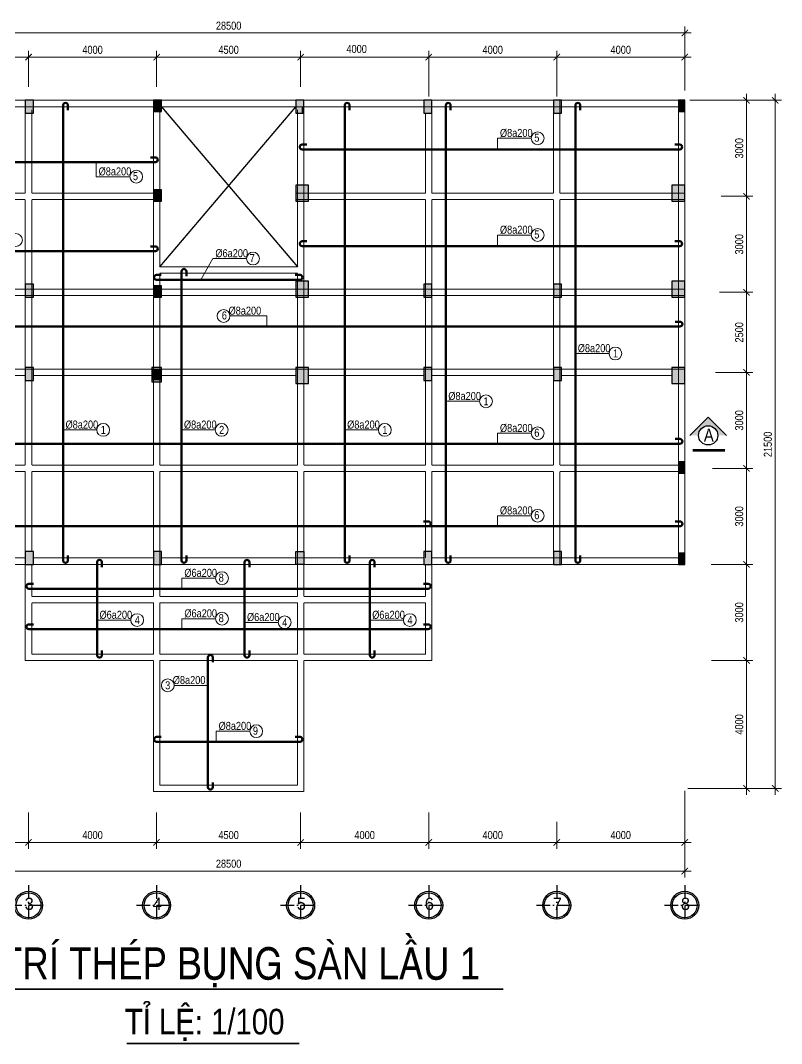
# Model space of a CAD drawing. Header units: millimetres. Extents: x 105195 to 185486, y -51269 to 23444.
# Drawn here: x 117209 to 140984, y -8518 to 23444 of the extents above; entities that cross this region are included whole.
import ezdxf
from ezdxf.enums import TextEntityAlignment as Align

# ---------------------------------------------------------------- set-up
doc = ezdxf.new("R2010")
doc.units = ezdxf.units.MM
doc.header["$LTSCALE"] = 2
doc.header["$MEASUREMENT"] = 0
doc.linetypes.add('ACAD_ISO10W100', pattern=[18, 12, -3, 0, -3])
doc.linetypes.add('DASHEDX2', pattern=[1.5, 1, -0.5])
for name, color, linetype, lineweight in [('bao bao bao', 2, 'Continuous', 25), ('dam', 2, 'DASHEDX2', 15), ('kich thuoc', 7, 'Continuous', 13), ('NETTHAY', 4, 'Continuous', 25), ('TEXT', 6, 'Continuous', 15), ('thep+', 3, 'Continuous', 50)]:
    doc.layers.add(name, color=color, linetype=linetype, lineweight=lineweight)
for name, color, linetype in [('cot', 6, 'Continuous'), ('DOOR-84', 84, 'Continuous'), ('NOI THAT', 42, 'Continuous'), ('phong', 2, 'Continuous'), ('TEXT2', 71, 'Continuous'), ('VISIONABLE-LINE126', 126, 'Continuous')]:
    doc.layers.add(name, color=color, linetype=linetype)
doc.styles.add('NEW', font='VHELVCN0.TTF')
doc.styles.add('STYLE5', font='VAVON_.TTF')
doc.styles.add('TNRM', font='VHELVCN0.TTF')
doc.dimstyles.new('TL100', dxfattribs={"dimscale": 100, "dimtxt": 2.5, "dimasz": 2, "dimexe": 2, "dimexo": 1, "dimgap": 1, "dimtad": 1, "dimdec": 0, "dimzin": 0, "dimdsep": 46, "dimtxsty": 'TNRM', "dimblk": 'ARCHTICK', "dimcen": 2, "dimdle": 2, "dimclrd": 256, "dimclre": 256, "dimclrt": 4, "dimadec": 0, "dimazin": 0, "dimtfac": 1, "dimtdec": 0, "dimtmove": 2, "dimatfit": 3, "dimfxl": 1, "dimtolj": 1, "dimtzin": 0, "dimlwd": 9, "dimlwe": 9, "dimarcsym": 1})

# ---------------------------------------------------------------- blocks, each defined once
blk = doc.blocks.new('truc tron')
at = {"layer": 'DOOR-84', "linetype": 'ACAD_ISO10W100', "ltscale": 20}
for p, q in [((0, -710), (0, 710)), ((710, 0), (-710, 0))]:
    blk.add_line(p, q, dxfattribs=at)
at = {"layer": 'DOOR-84', "linetype": 'Continuous'}
blk.add_circle((0, 0), 492, dxfattribs=at)
at = {"layer": 'NOI THAT', "linetype": 'Continuous'}
blk.add_circle((0, 0), 437, dxfattribs=at)
blk = doc.blocks.new('_ArchTick')
at = {"color": 0, "linetype": 'ByBlock', "const_width": 0.15}
blk.add_lwpolyline([(-0.5, -0.5), (0.5, 0.5)], dxfattribs=at)
blk = doc.blocks.new('*D27')
at = {"layer": 'Defpoints', "color": 0, "transparency": 16777216}
for p in [(113461, -1202), (117461, -1202), (117461, -2234)]:
    blk.add_point(p, dxfattribs=at)
at = {"layer": 'kich thuoc', "linetype": 'Continuous', "lineweight": 9, "transparency": 16777216}
for p, q in [((113461, -1302), (113461, -2434)), ((117461, -1302), (117461, -2434)), ((113261, -2234), (117661, -2234))]:
    blk.add_line(p, q, dxfattribs=at)
at = {"layer": 'kich thuoc', "lineweight": 9, "transparency": 16777216, "xscale": 200, "yscale": 200, "zscale": 200, "rotation": 180}
blk.add_blockref('_ArchTick', (113461, -2234), dxfattribs=at)
at = {"layer": 'kich thuoc', "lineweight": 9, "transparency": 16777216, "xscale": 200, "yscale": 200, "zscale": 200}
blk.add_blockref('_ArchTick', (117461, -2234), dxfattribs=at)
at = {"layer": 'kich thuoc', "color": 4, "transparency": 16777216, "insert": (115461, -2006), "char_height": 250, "attachment_point": 5, "style": 'TNRM'}
blk.add_mtext('\\A1;4000', dxfattribs=at)
blk = doc.blocks.new('*D28')
at = {"layer": 'Defpoints', "color": 0, "transparency": 16777216}
for p in [(117461, -1202), (121461, -1202), (121461, -2234)]:
    blk.add_point(p, dxfattribs=at)
at = {"layer": 'kich thuoc', "linetype": 'Continuous', "lineweight": 9, "transparency": 16777216}
for p, q in [((117461, -1302), (117461, -2434)), ((121461, -1302), (121461, -2434)), ((117261, -2234), (121661, -2234))]:
    blk.add_line(p, q, dxfattribs=at)
at = {"layer": 'kich thuoc', "lineweight": 9, "transparency": 16777216, "xscale": 200, "yscale": 200, "zscale": 200, "rotation": 180}
blk.add_blockref('_ArchTick', (117461, -2234), dxfattribs=at)
at = {"layer": 'kich thuoc', "lineweight": 9, "transparency": 16777216, "xscale": 200, "yscale": 200, "zscale": 200}
blk.add_blockref('_ArchTick', (121461, -2234), dxfattribs=at)
at = {"layer": 'kich thuoc', "color": 4, "transparency": 16777216, "insert": (119461, -2006), "char_height": 250, "attachment_point": 5, "style": 'TNRM'}
blk.add_mtext('\\A1;4000', dxfattribs=at)
blk = doc.blocks.new('*D29')
at = {"layer": 'Defpoints', "color": 0, "transparency": 16777216}
for p in [(121461, -1202), (125961, -1202), (125961, -2234)]:
    blk.add_point(p, dxfattribs=at)
at = {"layer": 'kich thuoc', "linetype": 'Continuous', "lineweight": 9, "transparency": 16777216}
for p, q in [((121461, -1302), (121461, -2434)), ((125961, -1302), (125961, -2434)), ((121261, -2234), (126161, -2234))]:
    blk.add_line(p, q, dxfattribs=at)
at = {"layer": 'kich thuoc', "lineweight": 9, "transparency": 16777216, "xscale": 200, "yscale": 200, "zscale": 200, "rotation": 180}
blk.add_blockref('_ArchTick', (121461, -2234), dxfattribs=at)
at = {"layer": 'kich thuoc', "lineweight": 9, "transparency": 16777216, "xscale": 200, "yscale": 200, "zscale": 200}
blk.add_blockref('_ArchTick', (125961, -2234), dxfattribs=at)
at = {"layer": 'kich thuoc', "color": 4, "transparency": 16777216, "insert": (123711, -2006), "char_height": 250, "attachment_point": 5, "style": 'TNRM'}
blk.add_mtext('\\A1;4500', dxfattribs=at)
blk = doc.blocks.new('*D30')
at = {"layer": 'Defpoints', "color": 0, "transparency": 16777216}
for p in [(125961, -1202), (129961, -1202), (129961, -2234)]:
    blk.add_point(p, dxfattribs=at)
at = {"layer": 'kich thuoc', "linetype": 'Continuous', "lineweight": 9, "transparency": 16777216}
for p, q in [((125961, -1302), (125961, -2434)), ((129961, -1302), (129961, -2434)), ((125761, -2234), (130161, -2234))]:
    blk.add_line(p, q, dxfattribs=at)
at = {"layer": 'kich thuoc', "lineweight": 9, "transparency": 16777216, "xscale": 200, "yscale": 200, "zscale": 200, "rotation": 180}
blk.add_blockref('_ArchTick', (125961, -2234), dxfattribs=at)
at = {"layer": 'kich thuoc', "lineweight": 9, "transparency": 16777216, "xscale": 200, "yscale": 200, "zscale": 200}
blk.add_blockref('_ArchTick', (129961, -2234), dxfattribs=at)
at = {"layer": 'kich thuoc', "color": 4, "transparency": 16777216, "insert": (127961, -2006), "char_height": 250, "attachment_point": 5, "style": 'TNRM'}
blk.add_mtext('\\A1;4000', dxfattribs=at)
blk = doc.blocks.new('*D31')
at = {"layer": 'Defpoints', "color": 0, "transparency": 16777216}
for p in [(133961, -1492), (129961, -1794), (133961, -2234)]:
    blk.add_point(p, dxfattribs=at)
at = {"layer": 'kich thuoc', "linetype": 'Continuous', "lineweight": 9, "transparency": 16777216}
for p, q in [((133961, -1592), (133961, -2434)), ((129961, -1894), (129961, -2434)), ((129761, -2234), (134161, -2234))]:
    blk.add_line(p, q, dxfattribs=at)
at = {"layer": 'kich thuoc', "lineweight": 9, "transparency": 16777216, "xscale": 200, "yscale": 200, "zscale": 200, "rotation": 180}
blk.add_blockref('_ArchTick', (129961, -2234), dxfattribs=at)
at = {"layer": 'kich thuoc', "lineweight": 9, "transparency": 16777216, "xscale": 200, "yscale": 200, "zscale": 200}
blk.add_blockref('_ArchTick', (133961, -2234), dxfattribs=at)
at = {"layer": 'kich thuoc', "color": 4, "transparency": 16777216, "insert": (131961, -2006), "char_height": 250, "attachment_point": 5, "style": 'TNRM'}
blk.add_mtext('\\A1;4000', dxfattribs=at)
blk = doc.blocks.new('*D32')
at = {"layer": 'Defpoints', "color": 0, "transparency": 16777216}
for p in [(137961, -528), (133961, -1492), (137961, -2234)]:
    blk.add_point(p, dxfattribs=at)
at = {"layer": 'kich thuoc', "linetype": 'Continuous', "lineweight": 9, "transparency": 16777216}
for p, q in [((137961, -628), (137961, -2434)), ((133961, -1592), (133961, -2434)), ((133761, -2234), (138161, -2234))]:
    blk.add_line(p, q, dxfattribs=at)
at = {"layer": 'kich thuoc', "lineweight": 9, "transparency": 16777216, "xscale": 200, "yscale": 200, "zscale": 200, "rotation": 180}
blk.add_blockref('_ArchTick', (133961, -2234), dxfattribs=at)
at = {"layer": 'kich thuoc', "lineweight": 9, "transparency": 16777216, "xscale": 200, "yscale": 200, "zscale": 200}
blk.add_blockref('_ArchTick', (137961, -2234), dxfattribs=at)
at = {"layer": 'kich thuoc', "color": 4, "transparency": 16777216, "insert": (135961, -2006), "char_height": 250, "attachment_point": 5, "style": 'TNRM'}
blk.add_mtext('\\A1;4000', dxfattribs=at)
blk = doc.blocks.new('*D41')
at = {"layer": 'Defpoints', "color": 0, "transparency": 16777216}
for p in [(109461, -564), (137961, -564), (137961, -3129)]:
    blk.add_point(p, dxfattribs=at)
at = {"layer": 'kich thuoc', "linetype": 'Continuous', "lineweight": 9, "transparency": 16777216}
for p, q in [((109461, -664), (109461, -3329)), ((137961, -664), (137961, -3329)), ((109261, -3129), (138161, -3129))]:
    blk.add_line(p, q, dxfattribs=at)
at = {"layer": 'kich thuoc', "lineweight": 9, "transparency": 16777216, "xscale": 200, "yscale": 200, "zscale": 200, "rotation": 180}
blk.add_blockref('_ArchTick', (109461, -3129), dxfattribs=at)
at = {"layer": 'kich thuoc', "lineweight": 9, "transparency": 16777216, "xscale": 200, "yscale": 200, "zscale": 200}
blk.add_blockref('_ArchTick', (137961, -3129), dxfattribs=at)
at = {"layer": 'kich thuoc', "color": 4, "transparency": 16777216, "insert": (123711, -2901), "char_height": 250, "attachment_point": 5, "style": 'TNRM'}
blk.add_mtext('\\A1;28500', dxfattribs=at)
blk = doc.blocks.new('*D43')
at = {"layer": 'Defpoints', "color": 0, "transparency": 16777216}
for p in [(117461, 22299), (113461, 21266), (117461, 21266)]:
    blk.add_point(p, dxfattribs=at)
at = {"layer": 'kich thuoc', "linetype": 'Continuous', "lineweight": 9, "transparency": 16777216}
for p, q in [((113461, 21366), (113461, 22499)), ((117461, 21366), (117461, 22499)), ((113261, 22299), (117661, 22299))]:
    blk.add_line(p, q, dxfattribs=at)
at = {"layer": 'kich thuoc', "lineweight": 9, "transparency": 16777216, "xscale": 200, "yscale": 200, "zscale": 200, "rotation": 180}
blk.add_blockref('_ArchTick', (113461, 22299), dxfattribs=at)
at = {"layer": 'kich thuoc', "lineweight": 9, "transparency": 16777216, "xscale": 200, "yscale": 200, "zscale": 200}
blk.add_blockref('_ArchTick', (117461, 22299), dxfattribs=at)
at = {"layer": 'kich thuoc', "color": 4, "transparency": 16777216, "insert": (115461, 22527), "char_height": 250, "attachment_point": 5, "style": 'TNRM'}
blk.add_mtext('\\A1;4000', dxfattribs=at)
blk = doc.blocks.new('*D44')
at = {"layer": 'Defpoints', "color": 0, "transparency": 16777216}
for p in [(121461, 22299), (117461, 21266), (121461, 21266)]:
    blk.add_point(p, dxfattribs=at)
at = {"layer": 'kich thuoc', "linetype": 'Continuous', "lineweight": 9, "transparency": 16777216}
for p, q in [((117461, 21366), (117461, 22499)), ((121461, 21366), (121461, 22499)), ((117261, 22299), (121661, 22299))]:
    blk.add_line(p, q, dxfattribs=at)
at = {"layer": 'kich thuoc', "lineweight": 9, "transparency": 16777216, "xscale": 200, "yscale": 200, "zscale": 200, "rotation": 180}
blk.add_blockref('_ArchTick', (117461, 22299), dxfattribs=at)
at = {"layer": 'kich thuoc', "lineweight": 9, "transparency": 16777216, "xscale": 200, "yscale": 200, "zscale": 200}
blk.add_blockref('_ArchTick', (121461, 22299), dxfattribs=at)
at = {"layer": 'kich thuoc', "color": 4, "transparency": 16777216, "insert": (119461, 22527), "char_height": 250, "attachment_point": 5, "style": 'TNRM'}
blk.add_mtext('\\A1;4000', dxfattribs=at)
blk = doc.blocks.new('*D45')
at = {"layer": 'Defpoints', "color": 0, "transparency": 16777216}
for p in [(125961, 22299), (121461, 21266), (125961, 21266)]:
    blk.add_point(p, dxfattribs=at)
at = {"layer": 'kich thuoc', "linetype": 'Continuous', "lineweight": 9, "transparency": 16777216}
for p, q in [((121461, 21366), (121461, 22499)), ((125961, 21366), (125961, 22499)), ((121261, 22299), (126161, 22299))]:
    blk.add_line(p, q, dxfattribs=at)
at = {"layer": 'kich thuoc', "lineweight": 9, "transparency": 16777216, "xscale": 200, "yscale": 200, "zscale": 200, "rotation": 180}
blk.add_blockref('_ArchTick', (121461, 22299), dxfattribs=at)
at = {"layer": 'kich thuoc', "lineweight": 9, "transparency": 16777216, "xscale": 200, "yscale": 200, "zscale": 200}
blk.add_blockref('_ArchTick', (125961, 22299), dxfattribs=at)
at = {"layer": 'kich thuoc', "color": 4, "transparency": 16777216, "insert": (123711, 22527), "char_height": 250, "attachment_point": 5, "style": 'TNRM'}
blk.add_mtext('\\A1;4500', dxfattribs=at)
blk = doc.blocks.new('*D46')
at = {"layer": 'Defpoints', "color": 0, "transparency": 16777216}
for p in [(129961, 22299), (125961, 21266), (129961, 21266)]:
    blk.add_point(p, dxfattribs=at)
at = {"layer": 'kich thuoc', "linetype": 'Continuous', "lineweight": 9, "transparency": 16777216}
for p, q in [((125961, 21366), (125961, 22499)), ((129961, 21366), (129961, 22499)), ((125761, 22299), (130161, 22299))]:
    blk.add_line(p, q, dxfattribs=at)
at = {"layer": 'kich thuoc', "lineweight": 9, "transparency": 16777216, "xscale": 200, "yscale": 200, "zscale": 200, "rotation": 180}
blk.add_blockref('_ArchTick', (125961, 22299), dxfattribs=at)
at = {"layer": 'kich thuoc', "lineweight": 9, "transparency": 16777216, "xscale": 200, "yscale": 200, "zscale": 200}
blk.add_blockref('_ArchTick', (129961, 22299), dxfattribs=at)
at = {"layer": 'kich thuoc', "color": 4, "transparency": 16777216, "insert": (127711, 22552), "char_height": 250, "attachment_point": 5, "style": 'TNRM'}
blk.add_mtext('\\A1;4000', dxfattribs=at)
blk = doc.blocks.new('*D47')
at = {"layer": 'Defpoints', "color": 0, "transparency": 16777216}
for p in [(133961, 22299), (129961, 20965), (133961, 20965)]:
    blk.add_point(p, dxfattribs=at)
at = {"layer": 'kich thuoc', "linetype": 'Continuous', "lineweight": 9, "transparency": 16777216}
for p, q in [((129961, 21065), (129961, 22499)), ((133961, 21065), (133961, 22499)), ((129761, 22299), (134161, 22299))]:
    blk.add_line(p, q, dxfattribs=at)
at = {"layer": 'kich thuoc', "lineweight": 9, "transparency": 16777216, "xscale": 200, "yscale": 200, "zscale": 200, "rotation": 180}
blk.add_blockref('_ArchTick', (129961, 22299), dxfattribs=at)
at = {"layer": 'kich thuoc', "lineweight": 9, "transparency": 16777216, "xscale": 200, "yscale": 200, "zscale": 200}
blk.add_blockref('_ArchTick', (133961, 22299), dxfattribs=at)
at = {"layer": 'kich thuoc', "color": 4, "transparency": 16777216, "insert": (131961, 22527), "char_height": 250, "attachment_point": 5, "style": 'TNRM'}
blk.add_mtext('\\A1;4000', dxfattribs=at)
blk = doc.blocks.new('*D48')
at = {"layer": 'Defpoints', "color": 0, "transparency": 16777216}
for p in [(137961, 22299), (137961, 21160), (133961, 20965)]:
    blk.add_point(p, dxfattribs=at)
at = {"layer": 'kich thuoc', "linetype": 'Continuous', "lineweight": 9, "transparency": 16777216}
for p, q in [((133961, 21065), (133961, 22499)), ((137961, 21260), (137961, 22499)), ((133761, 22299), (138161, 22299))]:
    blk.add_line(p, q, dxfattribs=at)
at = {"layer": 'kich thuoc', "lineweight": 9, "transparency": 16777216, "xscale": 200, "yscale": 200, "zscale": 200, "rotation": 180}
blk.add_blockref('_ArchTick', (133961, 22299), dxfattribs=at)
at = {"layer": 'kich thuoc', "lineweight": 9, "transparency": 16777216, "xscale": 200, "yscale": 200, "zscale": 200}
blk.add_blockref('_ArchTick', (137961, 22299), dxfattribs=at)
at = {"layer": 'kich thuoc', "color": 4, "transparency": 16777216, "insert": (135961, 22527), "char_height": 250, "attachment_point": 5, "style": 'TNRM'}
blk.add_mtext('\\A1;4000', dxfattribs=at)
blk = doc.blocks.new('*D49')
at = {"layer": 'Defpoints', "color": 0, "transparency": 16777216}
for p in [(137961, 23053), (109461, 21905), (137961, 21905)]:
    blk.add_point(p, dxfattribs=at)
at = {"layer": 'kich thuoc', "linetype": 'Continuous', "lineweight": 9, "transparency": 16777216}
for p, q in [((109261, 23053), (138161, 23053)), ((109461, 22005), (109461, 23253)), ((137961, 22005), (137961, 23253))]:
    blk.add_line(p, q, dxfattribs=at)
at = {"layer": 'kich thuoc', "lineweight": 9, "transparency": 16777216, "xscale": 200, "yscale": 200, "zscale": 200, "rotation": 180}
blk.add_blockref('_ArchTick', (109461, 23053), dxfattribs=at)
at = {"layer": 'kich thuoc', "lineweight": 9, "transparency": 16777216, "xscale": 200, "yscale": 200, "zscale": 200}
blk.add_blockref('_ArchTick', (137961, 23053), dxfattribs=at)
at = {"layer": 'kich thuoc', "color": 4, "transparency": 16777216, "insert": (123711, 23280), "char_height": 250, "attachment_point": 5, "style": 'TNRM'}
blk.add_mtext('\\A1;28500', dxfattribs=at)
blk = doc.blocks.new('*D50')
at = {"layer": 'Defpoints', "color": 0, "transparency": 16777216}
for p in [(138995, 6451), (139890, 6451), (138698, 3451)]:
    blk.add_point(p, dxfattribs=at)
at = {"layer": 'kich thuoc', "linetype": 'Continuous', "lineweight": 9, "transparency": 16777216}
for p, q in [((139095, 6451), (140090, 6451)), ((139890, 3251), (139890, 6651)), ((138798, 3451), (140090, 3451))]:
    blk.add_line(p, q, dxfattribs=at)
at = {"layer": 'kich thuoc', "lineweight": 9, "transparency": 16777216, "xscale": 200, "yscale": 200, "zscale": 200}
for p, rotation in [((139890, 6451), 90), ((139890, 3451), 270)]:
    blk.add_blockref('_ArchTick', p, dxfattribs=dict(at, rotation=rotation))
at = {"layer": 'kich thuoc', "color": 4, "transparency": 16777216, "insert": (139662, 4951), "char_height": 250, "attachment_point": 5, "rotation": 90, "style": 'TNRM'}
blk.add_mtext('\\A1;3000', dxfattribs=at)
blk = doc.blocks.new('*D51')
at = {"layer": 'Defpoints', "color": 0, "transparency": 16777216}
for p in [(138989, 9451), (139890, 9451), (138682, 6451)]:
    blk.add_point(p, dxfattribs=at)
at = {"layer": 'kich thuoc', "linetype": 'Continuous', "lineweight": 9, "transparency": 16777216}
for p, q in [((139890, 6251), (139890, 9651)), ((139089, 9451), (140090, 9451)), ((138782, 6451), (140090, 6451))]:
    blk.add_line(p, q, dxfattribs=at)
at = {"layer": 'kich thuoc', "lineweight": 9, "transparency": 16777216, "xscale": 200, "yscale": 200, "zscale": 200}
for p, rotation in [((139890, 9451), 90), ((139890, 6451), 270)]:
    blk.add_blockref('_ArchTick', p, dxfattribs=dict(at, rotation=rotation))
at = {"layer": 'kich thuoc', "color": 4, "transparency": 16777216, "insert": (139662, 7951), "char_height": 250, "attachment_point": 5, "rotation": 90, "style": 'TNRM'}
blk.add_mtext('\\A1;3000', dxfattribs=at)
blk = doc.blocks.new('*D52')
at = {"layer": 'Defpoints', "color": 0, "transparency": 16777216}
for p in [(139781, 12451), (139890, 12451), (138726, 9451)]:
    blk.add_point(p, dxfattribs=at)
at = {"layer": 'kich thuoc', "linetype": 'Continuous', "lineweight": 9, "transparency": 16777216}
for p, q in [((139890, 9251), (139890, 12651)), ((139881, 12451), (140090, 12451)), ((138826, 9451), (140090, 9451))]:
    blk.add_line(p, q, dxfattribs=at)
at = {"layer": 'kich thuoc', "lineweight": 9, "transparency": 16777216, "xscale": 200, "yscale": 200, "zscale": 200}
for p, rotation in [((139890, 12451), 90), ((139890, 9451), 270)]:
    blk.add_blockref('_ArchTick', p, dxfattribs=dict(at, rotation=rotation))
at = {"layer": 'kich thuoc', "color": 4, "transparency": 16777216, "insert": (139662, 10951), "char_height": 250, "attachment_point": 5, "rotation": 90, "style": 'TNRM'}
blk.add_mtext('\\A1;3000', dxfattribs=at)
blk = doc.blocks.new('*D53')
at = {"layer": 'Defpoints', "color": 0, "transparency": 16777216}
for p in [(139781, 14951), (139890, 14951), (138823, 12451)]:
    blk.add_point(p, dxfattribs=at)
at = {"layer": 'kich thuoc', "linetype": 'Continuous', "lineweight": 9, "transparency": 16777216}
for p, q in [((139890, 12251), (139890, 15151)), ((139881, 14951), (140090, 14951)), ((138923, 12451), (140090, 12451))]:
    blk.add_line(p, q, dxfattribs=at)
at = {"layer": 'kich thuoc', "lineweight": 9, "transparency": 16777216, "xscale": 200, "yscale": 200, "zscale": 200}
for p, rotation in [((139890, 14951), 90), ((139890, 12451), 270)]:
    blk.add_blockref('_ArchTick', p, dxfattribs=dict(at, rotation=rotation))
at = {"layer": 'kich thuoc', "color": 4, "transparency": 16777216, "insert": (139662, 13701), "char_height": 250, "attachment_point": 5, "rotation": 90, "style": 'TNRM'}
blk.add_mtext('\\A1;2500', dxfattribs=at)
blk = doc.blocks.new('*D54')
at = {"layer": 'Defpoints', "color": 0, "transparency": 16777216}
for p in [(139003, 17951), (139890, 17951), (138941, 14951)]:
    blk.add_point(p, dxfattribs=at)
at = {"layer": 'kich thuoc', "linetype": 'Continuous', "lineweight": 9, "transparency": 16777216}
for p, q in [((139103, 17951), (140090, 17951)), ((139890, 14751), (139890, 18151)), ((139041, 14951), (140090, 14951))]:
    blk.add_line(p, q, dxfattribs=at)
at = {"layer": 'kich thuoc', "lineweight": 9, "transparency": 16777216, "xscale": 200, "yscale": 200, "zscale": 200}
for p, rotation in [((139890, 17951), 90), ((139890, 14951), 270)]:
    blk.add_blockref('_ArchTick', p, dxfattribs=dict(at, rotation=rotation))
at = {"layer": 'kich thuoc', "color": 4, "transparency": 16777216, "insert": (139662, 16451), "char_height": 250, "attachment_point": 5, "rotation": 90, "style": 'TNRM'}
blk.add_mtext('\\A1;3000', dxfattribs=at)
blk = doc.blocks.new('*D55')
at = {"layer": 'Defpoints', "color": 0, "transparency": 16777216}
for p in [(139781, 20951), (139890, 20951), (139781, 17951)]:
    blk.add_point(p, dxfattribs=at)
at = {"layer": 'kich thuoc', "linetype": 'Continuous', "lineweight": 9, "transparency": 16777216}
for p, q in [((139890, 17751), (139890, 21151)), ((139881, 20951), (140090, 20951)), ((139881, 17951), (140090, 17951))]:
    blk.add_line(p, q, dxfattribs=at)
at = {"layer": 'kich thuoc', "lineweight": 9, "transparency": 16777216, "xscale": 200, "yscale": 200, "zscale": 200}
for p, rotation in [((139890, 20951), 90), ((139890, 17951), 270)]:
    blk.add_blockref('_ArchTick', p, dxfattribs=dict(at, rotation=rotation))
at = {"layer": 'kich thuoc', "color": 4, "transparency": 16777216, "insert": (139662, 19451), "char_height": 250, "attachment_point": 5, "rotation": 90, "style": 'TNRM'}
blk.add_mtext('\\A1;3000', dxfattribs=at)
blk = doc.blocks.new('*D56')
at = {"layer": 'Defpoints', "color": 0, "transparency": 16777216}
for p in [(138018, 20951), (139467, -549), (140784, -549)]:
    blk.add_point(p, dxfattribs=at)
at = {"layer": 'kich thuoc', "linetype": 'Continuous', "lineweight": 9, "transparency": 16777216}
for p, q in [((140784, 21151), (140784, -749)), ((138118, 20951), (140984, 20951)), ((139567, -549), (140984, -549))]:
    blk.add_line(p, q, dxfattribs=at)
at = {"layer": 'kich thuoc', "lineweight": 9, "transparency": 16777216, "xscale": 200, "yscale": 200, "zscale": 200}
for p, rotation in [((140784, 20951), 90), ((140784, -549), 270)]:
    blk.add_blockref('_ArchTick', p, dxfattribs=dict(at, rotation=rotation))
at = {"layer": 'kich thuoc', "color": 4, "transparency": 16777216, "insert": (140556, 10201), "char_height": 250, "attachment_point": 5, "rotation": 90, "style": 'TNRM'}
blk.add_mtext('\\A1;21500', dxfattribs=at)
blk = doc.blocks.new('*D57')
at = {"layer": 'Defpoints', "color": 0, "transparency": 16777216}
for p in [(138854, 3451), (139890, 3451), (137961, -549)]:
    blk.add_point(p, dxfattribs=at)
at = {"layer": 'kich thuoc', "linetype": 'Continuous', "lineweight": 9, "transparency": 16777216}
for p, q in [((139890, -749), (139890, 3651)), ((138954, 3451), (140090, 3451)), ((138061, -549), (140090, -549))]:
    blk.add_line(p, q, dxfattribs=at)
at = {"layer": 'kich thuoc', "lineweight": 9, "transparency": 16777216, "xscale": 200, "yscale": 200, "zscale": 200}
for p, rotation in [((139890, 3451), 90), ((139890, -549), 270)]:
    blk.add_blockref('_ArchTick', p, dxfattribs=dict(at, rotation=rotation))
at = {"layer": 'kich thuoc', "color": 4, "transparency": 16777216, "insert": (139662, 1451), "char_height": 250, "attachment_point": 5, "rotation": 90, "style": 'TNRM'}
blk.add_mtext('\\A1;4000', dxfattribs=at)

msp = doc.modelspace()

# ---------------------------------------------------------------- hatches: boundary and pattern name
at = {"layer": 'cot'}
for points in [[(117360.8, 20551), (117610.8, 20551), (117610.8, 20951), (117360.8, 20951)], [(121360.8, 20601), (121610.8, 20601), (121610.8, 20951), (121360.8, 20951)], [(125810.8, 20551), (126060.8, 20551), (126060.8, 20951), (125810.8, 20951)], [(129810.8, 20551), (130060.8, 20551), (130060.8, 20951), (129810.8, 20951)], [(133860.8, 20551), (134110.8, 20551), (134110.8, 20951), (133860.8, 20951)], [(137760.8, 20601), (137960.8, 20601), (137960.8, 20951), (137760.8, 20951)], [(126210.8, 18301), (125810.8, 18301), (125810.8, 17801), (126210.8, 17801)], [(137960.8, 18301), (137560.8, 18301), (137560.8, 17801), (137960.8, 17801)], [(121360.8, 17801), (121610.8, 17801), (121610.8, 18151), (121360.8, 18151)], [(117360.8, 14801), (117610.8, 14801), (117610.8, 15201), (117360.8, 15201)], [(121360.8, 14801), (121610.8, 14801), (121610.8, 15151), (121360.8, 15151)], [(126210.8, 15301), (125810.8, 15301), (125810.8, 14801), (126210.8, 14801)], [(129810.8, 14801), (130060.8, 14801), (130060.8, 15201), (129810.8, 15201)], [(133860.8, 14801), (134110.8, 14801), (134110.8, 15201), (133860.8, 15201)], [(137960.8, 15301), (137560.8, 15301), (137560.8, 14801), (137960.8, 14801)], [(117360.8, 12201), (117610.8, 12201), (117610.8, 12601), (117360.8, 12601)], [(117360.8, 12201), (117610.8, 12201), (117610.8, 12601), (117360.8, 12601)], [(121310.8, 12151), (121610.8, 12151), (121610.8, 12601), (121310.8, 12601)], [(126210.8, 12601), (125810.8, 12601), (125810.8, 12101), (126210.8, 12101)], [(129810.8, 12201), (130060.8, 12201), (130060.8, 12601), (129810.8, 12601)], [(133860.8, 12201), (134110.8, 12201), (134110.8, 12601), (133860.8, 12601)], [(137960.8, 12601), (137560.8, 12601), (137560.8, 12101), (137960.8, 12101)], [(137760.8, 9301), (137960.8, 9301), (137960.8, 9651), (137760.8, 9651)], [(117360.8, 6451), (117610.8, 6451), (117610.8, 6851), (117360.8, 6851)], [(121360.8, 6451), (121610.8, 6451), (121610.8, 6851), (121360.8, 6851)], [(126060.8, 6451), (125810.8, 6451), (125810.8, 6851), (126060.8, 6851)], [(129810.8, 6451), (130060.8, 6451), (130060.8, 6851), (129810.8, 6851)], [(133860.8, 6451), (134110.8, 6451), (134110.8, 6851), (133860.8, 6851)], [(137760.8, 6451), (137960.8, 6451), (137960.8, 6801), (137760.8, 6801)]]:
    msp.add_hatch(color=256, dxfattribs=at).paths.add_polyline_path(points)
h = msp.add_hatch(color=256, dxfattribs=at)
h.dxf.hatch_style = 1
h.paths.add_polyline_path([(121610.8, 12226), (121610.8, 12526), (121310.8, 12526), (121310.8, 12226)])
h = msp.add_hatch(color=256, dxfattribs=at)
h.dxf.hatch_style = 1
h.paths.add_polyline_path([(121610.8, 12226), (121610.8, 12526), (121310.8, 12526), (121310.8, 12226)])
at = {"layer": 'TEXT2', "ltscale": 15}
h = msp.add_hatch(dxfattribs=at)
h.set_pattern_fill('ANSI31', color=256, style=0)
h.set_pattern_definition([(45, (238199.06375, -13661.55633), (-0.08838834765, 0.08838834765), [])])
h.paths.add_polyline_path([(138991.8, 10481.9), (139261.3, 10481.9), (138691.8, 11047.5), (138122.3, 10481.9), (138391.8, 10481.9, -1)])

# ---------------------------------------------------------------- linework, layer by layer
at = {"layer": 'bao bao bao', "color": 6, "lineweight": 35}
for p, q in [((112653, -6822.4), (132289.6, -6822.4)), ((120528.1, -8517.9), (125913.6, -8517.9))]:
    msp.add_line(p, q, dxfattribs=at)
at = {"layer": 'cot'}
for points in [[(117360.8, 20551), (117610.8, 20551), (117610.8, 20951), (117360.8, 20951)], [(121360.8, 20601), (121610.8, 20601), (121610.8, 20951), (121360.8, 20951)], [(125810.8, 20551), (126060.8, 20551), (126060.8, 20951), (125810.8, 20951)], [(129810.8, 20551), (130060.8, 20551), (130060.8, 20951), (129810.8, 20951)], [(133860.8, 20551), (134110.8, 20551), (134110.8, 20951), (133860.8, 20951)], [(137760.8, 20601), (137960.8, 20601), (137960.8, 20951), (137760.8, 20951)], [(126210.8, 18301), (125810.8, 18301), (125810.8, 17801), (126210.8, 17801)], [(137960.8, 18301), (137560.8, 18301), (137560.8, 17801), (137960.8, 17801)], [(121360.8, 17801), (121610.8, 17801), (121610.8, 18151), (121360.8, 18151)], [(117360.8, 14801), (117610.8, 14801), (117610.8, 15201), (117360.8, 15201)], [(121360.8, 14801), (121610.8, 14801), (121610.8, 15151), (121360.8, 15151)], [(126210.8, 15301), (125810.8, 15301), (125810.8, 14801), (126210.8, 14801)], [(129810.8, 14801), (130060.8, 14801), (130060.8, 15201), (129810.8, 15201)], [(133860.8, 14801), (134110.8, 14801), (134110.8, 15201), (133860.8, 15201)], [(137960.8, 15301), (137560.8, 15301), (137560.8, 14801), (137960.8, 14801)], [(117360.8, 12201), (117610.8, 12201), (117610.8, 12601), (117360.8, 12601)], [(117360.8, 12201), (117610.8, 12201), (117610.8, 12601), (117360.8, 12601)], [(121310.8, 12151), (121610.8, 12151), (121610.8, 12601), (121310.8, 12601)], [(121310.8, 12226), (121610.8, 12226), (121610.8, 12526), (121310.8, 12526)], [(121310.8, 12226), (121610.8, 12226), (121610.8, 12526), (121310.8, 12526)], [(126210.8, 12601), (125810.8, 12601), (125810.8, 12101), (126210.8, 12101)], [(129810.8, 12201), (130060.8, 12201), (130060.8, 12601), (129810.8, 12601)], [(133860.8, 12201), (134110.8, 12201), (134110.8, 12601), (133860.8, 12601)], [(137960.8, 12601), (137560.8, 12601), (137560.8, 12101), (137960.8, 12101)], [(137960.8, 12601), (137560.8, 12601), (137560.8, 12101), (137960.8, 12101)], [(137760.8, 9301), (137960.8, 9301), (137960.8, 9651), (137760.8, 9651)], [(117360.8, 6451), (117610.8, 6451), (117610.8, 6851), (117360.8, 6851)], [(121360.8, 6451), (121610.8, 6451), (121610.8, 6851), (121360.8, 6851)], [(126060.8, 6451), (125810.8, 6451), (125810.8, 6851), (126060.8, 6851)], [(129810.8, 6451), (130060.8, 6451), (130060.8, 6851), (129810.8, 6851)], [(133860.8, 6451), (134110.8, 6451), (134110.8, 6851), (133860.8, 6851)], [(137760.8, 6451), (137960.8, 6451), (137960.8, 6801), (137760.8, 6801)]]:
    msp.add_lwpolyline(points, close=True, dxfattribs=at)
msp.add_lwpolyline([(121310.8, 12526), (121610.8, 12226)], dxfattribs=at)
msp.add_lwpolyline([(121310.8, 12526), (121610.8, 12226)], dxfattribs=at)
at = {"layer": 'dam'}
for p, q in [((109660.8, 20951), (137960.8, 20951)), ((133860.8, 20951), (133860.8, 18051)), ((134060.8, 20951), (134060.8, 18051)), ((137760.8, 6451), (137760.8, 20951)), ((137960.8, 6451), (137960.8, 20951)), ((115535.8, 20751), (137960.8, 20751)), ((117360.8, 18051), (117360.8, 20651)), ((117560.8, 18051), (117560.8, 20651)), ((121360.8, 9551), (121360.8, 20651)), ((121560.8, 15751), (121560.8, 20651)), ((125860.8, 15751), (125860.8, 20651)), ((126060.8, 9551), (126060.8, 20651)), ((129860.8, 18051), (129860.8, 20551)), ((130060.8, 18051), (130060.8, 20551)), ((115535.8, 18051), (117360.8, 18051)), ((117560.8, 18051), (121610.8, 18051)), ((125810.8, 18051), (129860.8, 18051)), ((130060.8, 18051), (133860.8, 18051)), ((134060.8, 18051), (137960.8, 18051)), ((115535.8, 17851), (117360.8, 17851)), ((117360.8, 9551), (117360.8, 17851)), ((117560.8, 17851), (121610.8, 17851)), ((117560.8, 9551), (117560.8, 17851)), ((125810.8, 17851), (129860.8, 17851)), ((129860.8, 9551), (129860.8, 17851)), ((130060.8, 9551), (130060.8, 17851)), ((130060.8, 17851), (133860.8, 17851)), ((133860.8, 17851), (133860.8, 9551)), ((134060.8, 17851), (137960.8, 17851)), ((134060.8, 17851), (134060.8, 9551)), ((125860.8, 15751), (121560.8, 15751)), ((125860.8, 15551), (121560.8, 15551)), ((121560.8, 9551), (121560.8, 15551)), ((125860.8, 9551), (125860.8, 15551)), ((115535.8, 15051), (137960.8, 15051)), ((109660.8, 14851), (137960.8, 14851)), ((137960.8, 12551), (109660.8, 12551)), ((117360.8, 12351), (113560.8, 12351)), ((121310.8, 12351), (117610.8, 12351)), ((125810.8, 12351), (121610.8, 12351)), ((129810.8, 12351), (126210.8, 12351)), ((133860.8, 12351), (130060.8, 12351)), ((137560.8, 12351), (134110.8, 12351)), ((113560.8, 9551), (117360.8, 9551)), ((113560.8, 9351), (117360.8, 9351)), ((117360.8, 6851), (117360.8, 9351)), ((117560.8, 9551), (121360.8, 9551)), ((117560.8, 6851), (117560.8, 9351)), ((117560.8, 9351), (121360.8, 9351)), ((121360.8, 5451), (121360.8, 9351)), ((121560.8, 9551), (125860.8, 9551)), ((121560.8, 5451), (121560.8, 9351)), ((121560.8, 9351), (125860.8, 9351)), ((125860.8, 5451), (125860.8, 9351)), ((126060.8, 9551), (129860.8, 9551)), ((126060.8, 5451), (126060.8, 9351)), ((126060.8, 9351), (129860.8, 9351)), ((129860.8, 6651), (129860.8, 9351)), ((130060.8, 9551), (133860.8, 9551)), ((130060.8, 6651), (130060.8, 9351)), ((130060.8, 9351), (133860.8, 9351)), ((133860.8, 9351), (133860.8, 6451)), ((134060.8, 9551), (137960.8, 9551)), ((134060.8, 9351), (137960.8, 9351)), ((134060.8, 9351), (134060.8, 6451)), ((117360.8, 6451), (117360.8, 3451)), ((121610.8, 6651), (129810.8, 6651)), ((121610.8, 6451), (129810.8, 6451)), ((130010.8, 6451), (137760.8, 6451)), ((130060.8, 6651), (135360.8, 6651)), ((130060.8, 6451), (130060.8, 3451)), ((134110.8, 6651), (137760.8, 6651)), ((121360.8, 5251), (117560.8, 5251)), ((121360.8, 3651), (121360.8, 5251)), ((121560.8, 3651), (121560.8, 5251)), ((125860.8, 5251), (121560.8, 5251)), ((125860.8, 3651), (125860.8, 5251)), ((129860.8, 5251), (126060.8, 5251)), ((126060.8, 3651), (126060.8, 5251)), ((117360.8, 3451), (121360.8, 3451)), ((121560.8, 3451), (125860.8, 3451)), ((126060.8, 3451), (130060.8, 3451)), ((121560.8, -449), (125860.8, -449))]:
    msp.add_line(p, q, dxfattribs=at)
for points in [[(121560.8, 15551), (122810.8, 15551)], [(122810.8, 15551), (124610.8, 15551)], [(125860.8, 15551), (124610.8, 15551)], [(112060.8, 6651), (117360.8, 6651)], [(112060.8, 6451), (117360.8, 6451)], [(117560.8, 6451), (117560.8, 5451)], [(117610.8, 6651), (121360.8, 6651)], [(117610.8, 6451), (121360.8, 6451)], [(129860.8, 5451), (129860.8, 6451)], [(121360.8, 5451), (117560.8, 5451)], [(125860.8, 5451), (121560.8, 5451)], [(129860.8, 5451), (126060.8, 5451)], [(117560.8, 5251), (117560.8, 3651), (121360.8, 3651)], [(126060.8, 3651), (129860.8, 3651), (129860.8, 5251)], [(121560.8, 3651), (125860.8, 3651)], [(121360.8, 3451), (121360.8, -649)], [(121560.8, 3451), (121560.8, -449)], [(125860.8, 3451), (125860.8, -449)], [(126060.8, 3451), (126060.8, -649)], [(121360.8, -649), (126060.8, -649)]]:
    msp.add_lwpolyline(points, dxfattribs=at)
at = {"layer": 'NETTHAY'}
for p, q in [((121560.8, 15751), (125810.8, 20751)), ((121610.8, 20751), (125860.8, 15751))]:
    msp.add_line(p, q, dxfattribs=at)
at = {"layer": 'phong'}
msp.add_lwpolyline([(126010.8, 20751), (126010.8, 20551)], dxfattribs=at)
at = {"layer": 'TEXT'}
for p, q in [((133163.5, 19764), (132112.4, 19764)), ((132112.4, 19764), (132112.4, 19417)), ((119575.1, 19016.7), (119575.1, 18562.4)), ((120626.2, 18562.4), (119575.1, 18562.4)), ((133163.5, 16741.1), (132112.4, 16741.1)), ((132112.4, 16741.1), (132112.4, 16394.2)), ((123222.7, 16005.9), (122840.6, 15343.4)), ((124273.8, 16005.9), (123222.7, 16005.9)), ((123752.9, 14211.7), (124907.1, 14211.7)), ((124907.1, 14211.7), (124907.1, 13884.3)), ((135594.7, 13040.1), (134543.6, 13040.1)), ((131550.3, 11546.3), (130499.2, 11546.3)), ((119592.6, 10653.2), (118541.5, 10653.2)), ((123292, 10653.2), (122240.9, 10653.2)), ((128390.4, 10653.2), (127339.3, 10653.2)), ((133163.5, 10546.5), (132112.4, 10546.5)), ((132112.4, 10546.5), (132112.4, 10219.2)), ((133163.5, 7971.3), (132112.4, 7971.3)), ((132112.4, 7971.3), (132112.4, 7643.9)), ((122253.9, 6020.2), (122253.9, 5692.9)), ((122253.9, 6020.2), (123305, 6020.2)), ((120653.8, 4710.9), (119602.7, 4710.9)), ((122253.9, 4755), (122253.9, 4427.6)), ((122253.9, 4755), (123305, 4755)), ((125262.4, 4640), (124211.3, 4640)), ((129172.7, 4710.9), (128121.6, 4710.9)), ((122010.8, 2671.3), (123061.9, 2671.3)), ((123323.1, 1239.1), (123323.1, 911.7)), ((123323.1, 1239.1), (124374.2, 1239.1))]:
    msp.add_line(p, q, dxfattribs=at)
for centre in [(133363.5, 19764), (120826.2, 18562.4), (133363.5, 16741.1), (117067.5, 16583.7), (124473.8, 16005.9), (123552.9, 14211.7), (135794.7, 13040.1), (131750.3, 11546.3), (119792.6, 10653.2), (123492, 10653.2), (128590.4, 10653.2), (133363.5, 10546.5), (133363.5, 7971.3), (123505, 6020.2), (120853.8, 4710.9), (123505, 4755), (125461.9, 4640), (129372.7, 4710.9), (121810.8, 2671.3), (124574.2, 1239.1)]:
    msp.add_circle(centre, 200, dxfattribs=at)
at = {"layer": 'TEXT2', "ltscale": 15}
for q in [(138122.3, 10481.9), (139261.3, 10481.9)]:
    msp.add_line((138691.8, 11047.5), q, dxfattribs=at)
at = {"layer": 'TEXT2', "ltscale": 15, "const_width": 80}
msp.add_lwpolyline([(139212.4, 10014.5), (138212.4, 10014.5)], dxfattribs=at)
at = {"layer": 'TEXT2', "ltscale": 15}
msp.add_circle((138691.8, 10481.9), 300, dxfattribs=at)
at = {"layer": 'thep+'}
for p, q in [((118541.5, 20794.6), (118541.5, 6574.3)), ((118691.5, 20794.6), (118691.5, 20644.6)), ((127339.3, 20794.6), (127339.3, 6574.3)), ((127489.3, 20794.6), (127489.3, 20644.6)), ((130496.8, 20794.6), (130496.8, 6574.3)), ((130646.8, 20794.6), (130646.8, 20644.6)), ((134544.5, 20794.6), (134544.5, 6574.3)), ((134694.5, 20794.6), (134694.5, 20644.6)), ((126009.5, 19567), (126159.5, 19567)), ((137803.8, 19567), (137653.8, 19567)), ((126009.5, 19417), (137803.8, 19417)), ((109629.9, 19016.7), (121424.1, 19016.7)), ((121424.1, 19166.7), (121274.1, 19166.7)), ((121424.1, 16386.7), (121274.1, 16386.7)), ((126009.5, 16544.2), (126159.5, 16544.2)), ((126009.5, 16394.2), (137803.8, 16394.2)), ((137803.8, 16544.2), (137653.8, 16544.2)), ((109629.9, 16236.7), (121424.1, 16236.7)), ((121456.3, 15493.4), (121606.3, 15493.4)), ((125944.5, 15343.4), (121456.3, 15343.4)), ((122240.9, 15605.4), (122240.9, 6574.3)), ((122390.9, 15605.4), (122390.9, 15455.4)), ((125944.5, 15493.4), (125794.5, 15493.4)), ((109629.9, 13884.3), (137811, 13884.3)), ((137811, 14034.3), (137661, 14034.3)), ((137811, 10369.2), (137661, 10369.2)), ((109629.9, 10219.2), (137811, 10219.2)), ((129949.8, 7793.9), (129799.8, 7793.9)), ((137811, 7793.9), (137661, 7793.9)), ((109629.9, 7643.9), (137811, 7643.9)), ((118691.5, 6574.3), (118691.5, 6724.3)), ((122390.9, 6574.3), (122390.9, 6724.3)), ((127489.3, 6574.3), (127489.3, 6724.3)), ((130646.8, 6574.3), (130646.8, 6724.3)), ((134694.5, 6574.3), (134694.5, 6724.3)), ((119603.2, 6516.2), (119603.2, 3614)), ((119753.2, 6516.2), (119753.2, 6366.2)), ((124211.3, 6516.2), (124211.3, 3614)), ((124361.3, 6516.2), (124361.3, 6366.2)), ((128122.1, 6516.2), (128122.1, 3614)), ((128272.1, 6516.2), (128272.1, 6366.2)), ((117468.5, 5842.9), (117618.5, 5842.9)), ((129949.8, 5842.9), (129799.8, 5842.9)), ((117468.5, 5692.9), (129949.8, 5692.9)), ((117468.5, 4577.6), (117618.5, 4577.6)), ((129949.8, 4577.6), (129799.8, 4577.6)), ((117468.5, 4427.6), (129949.8, 4427.6)), ((119753.2, 3614), (119753.2, 3764)), ((123066.2, 3548.9), (123066.2, -511.5)), ((123216.2, 3548.9), (123216.2, 3398.9)), ((124361.3, 3614), (124361.3, 3764)), ((128272.1, 3614), (128272.1, 3764)), ((121456.3, 1059.2), (121606.3, 1059.2)), ((125944.5, 1059.2), (125794.5, 1059.2)), ((125944.5, 909.2), (121456.3, 909.2)), ((123216.2, -511.5), (123216.2, -361.5))]:
    msp.add_line(p, q, dxfattribs=at)
for centre, start, end in [((118616.5, 20794.6), 0, 180), ((127414.3, 20794.6), 0, 180), ((130571.8, 20794.6), 0, 180), ((134619.5, 20794.6), 0, 180), ((126009.5, 19492), 90, 270), ((137803.8, 19492), 270, 90), ((121424.1, 19091.7), 270, 90), ((121424.1, 16311.7), 270, 90), ((126009.5, 16469.2), 90, 270), ((137803.8, 16469.2), 270, 90), ((122315.9, 15605.4), 0, 180), ((121456.3, 15418.4), 90, 270), ((125944.5, 15418.4), 270, 90), ((137811, 13959.3), 270, 90), ((137811, 10294.2), 270, 90), ((129949.8, 7718.9), 270, 90), ((137811, 7718.9), 270, 90), ((118616.5, 6574.3), 180, 0), ((119678.2, 6516.2), 0, 180), ((122315.9, 6574.3), 180, 0), ((124286.3, 6516.2), 0, 180), ((127414.3, 6574.3), 180, 0), ((128197.1, 6516.2), 0, 180), ((130571.8, 6574.3), 180, 0), ((134619.5, 6574.3), 180, 0), ((117468.5, 5767.9), 90, 270), ((129949.8, 5767.9), 270, 90), ((117468.5, 4502.6), 90, 270), ((129949.8, 4502.6), 270, 90), ((119678.2, 3614), 180, 0), ((123141.2, 3548.9), 0, 180), ((124286.3, 3614), 180, 0), ((128197.1, 3614), 180, 0), ((121456.3, 984.2), 90, 270), ((125944.5, 984.2), 270, 90), ((123141.2, -511.5), 180, 0)]:
    msp.add_arc(centre, 75, start, end, dxfattribs=at)

# ---------------------------------------------------------------- block references
at = {"layer": 'VISIONABLE-LINE126', "linetype": 'Continuous', "xscale": 0.8886240000138059, "yscale": 0.8886240000138059, "zscale": 0.8886240000138059, "rotation": 180}
for p in [(117460.8, -4197.3), (121460.8, -4197.3), (125960.8, -4197.3), (129960.8, -4197.3), (133960.8, -4197.3), (137960.8, -4197.3)]:
    msp.add_blockref('truc tron', p, dxfattribs=at)

# ---------------------------------------------------------------- texts
at = {"layer": 'TEXT', "linetype": 'Continuous', "style": 'STYLE5'}
for s, p in [('3', (117482.6, -4343.9)), ('4', (121482.6, -4343.9)), ('5', (125982.6, -4343.9)), ('6', (129982.6, -4343.9)), ('7', (133982.6, -4343.9)), ('8', (137982.6, -4343.9))]:
    msp.add_text(s, height=382.5, dxfattribs=at).set_placement(p, align=Align.CENTER)
at = {"layer": 'TEXT', "style": 'TNRM'}
for s, height, p in [('MB BOÁ TRÍ THEÙP BUÏNG SAØN LAÀU 1', 1000, (112562.9, -6514.8)), ('TÆ LEÄ: 1/100', 800, (120469.5, -8233.4))]:
    msp.add_text(s, height=height, dxfattribs=at).set_placement(p)
at = {"layer": 'TEXT', "char_height": 250, "style": 'TNRM'}
for s, insert, width, attachment_point in [('þ8a200', (132187.7, 20055.3), 924.543, 1), ('5', (133338.7, 19780), 317.247, 5), ('þ8a200', (119650.5, 18853.7), 924.543, 1), ('5', (120801.4, 18578.4), 317.247, 5), ('þ8a200', (132187.7, 17032.5), 924.543, 1), ('5', (133338.7, 16757.1), 317.247, 5), ('þ6a200', (123298.1, 16297.2), 924.543, 1), ('7', (124449, 16021.9), 317.247, 5), ('þ8a200', (124728.7, 14503), 924.543, 3), ('6', (123577.7, 14227.6), 317.247, 5), ('þ8a200', (134618.9, 13331.4), 924.543, 1), ('1', (135797.6, 13040.7), 317.247, 5), ('þ8a200', (130574.6, 11837.7), 924.543, 1), ('1', (131753.2, 11547), 317.247, 5), ('þ8a200', (118616.9, 10944.6), 924.543, 1), ('þ8a200', (122316.2, 10944.6), 924.543, 1), ('þ8a200', (127414.6, 10944.6), 924.543, 1), ('1', (119795.5, 10653.9), 317.247, 5), ('2', (123494.9, 10653.9), 317.247, 5), ('1', (128593.3, 10653.9), 317.247, 5), ('þ8a200', (132187.7, 10837.8), 924.543, 1), ('6', (133338.7, 10562.5), 317.247, 5), ('þ8a200', (132187.7, 8262.6), 924.543, 1), ('6', (133338.7, 7987.3), 317.247, 5), ('þ6a200', (122329.2, 6311.6), 924.543, 1), ('8', (123480.2, 6036.2), 317.247, 5), ('þ6a200', (119678, 5002.2), 924.543, 1), ('4', (120856.7, 4711.6), 317.247, 5), ('þ6a200', (122329.2, 5046.3), 924.543, 1), ('8', (123480.2, 4770.9), 317.247, 5), ('þ6a200', (124286.1, 4931.3), 924.543, 1), ('þ6a200', (128196.9, 5002.2), 924.543, 1), ('4', (129375.6, 4711.6), 317.247, 5), ('4', (125464.8, 4640.6), 317.247, 5), ('þ8a200', (122986.6, 2962.6), 924.543, 3), ('3', (121807.9, 2672), 317.247, 5), ('þ8a200', (123398.4, 1530.4), 924.543, 1), ('9', (124549.4, 1255.1), 317.247, 5)]:
    msp.add_mtext(s, dxfattribs=dict(at, insert=insert, width=width, attachment_point=attachment_point))
at = {"layer": 'TEXT2', "ltscale": 15, "style": 'NEW'}
msp.add_text('A', height=400, dxfattribs=at).set_placement((138559.4, 10290.3))

# ---------------------------------------------------------------- dimensions: what is measured, and where the dimension line sits
at = {"layer": 'kich thuoc'}
for base, p1, p2, picture, middle in [((137960.8, 23052.7), (109460.8, 21905.3), (137960.8, 21905.3), '*D49', (123710.8, 23280.4)), ((117460.8, 22299.1), (113460.8, 21266), (117460.8, 21266), '*D43', (115460.8, 22526.7)), ((121460.8, 22299.1), (117460.8, 21266), (121460.8, 21266), '*D44', (119460.8, 22526.7)), ((125960.8, 22299.1), (121460.8, 21266), (125960.8, 21266), '*D45', (123710.8, 22526.7)), ((133960.8, 22299.1), (129960.8, 20965), (133960.8, 20965), '*D47', (131960.8, 22526.7)), ((137960.8, 22299.1), (133960.8, 20965), (137960.8, 21160.4), '*D48', (135960.8, 22526.7)), ((137960.8, -3129.1), (109460.8, -564.5), (137960.8, -564.5), '*D41', (123710.8, -2901.4)), ((137960.8, -2233.8), (133960.8, -1492), (137960.8, -527.7), '*D32', (135960.8, -2006.1)), ((117460.8, -2233.8), (113460.8, -1201.8), (117460.8, -1201.8), '*D27', (115460.8, -2006.1)), ((121460.8, -2233.8), (117460.8, -1201.8), (121460.8, -1201.8), '*D28', (119460.8, -2006.1)), ((125960.8, -2233.8), (121460.8, -1201.8), (125960.8, -1201.8), '*D29', (123710.8, -2006.1)), ((129960.8, -2233.8), (125960.8, -1201.8), (129960.8, -1201.8), '*D30', (127960.8, -2006.1)), ((133960.8, -2233.8), (129960.8, -1794.3), (133960.8, -1492), '*D31', (131960.8, -2006.1))]:
    dim = msp.add_linear_dim(base=base, p1=p1, p2=p2, dimstyle='TL100', dxfattribs=at)
    dim.commit()
    dim.dimension.update_dxf_attribs({"geometry": picture, "text_midpoint": middle})
dim = msp.add_linear_dim(base=(129960.8, 22299.1), p1=(125960.8, 21266), p2=(129960.8, 21266), dimstyle='TL100', dxfattribs=at)
dim.commit()
dim.dimension.update_dxf_attribs({"geometry": '*D46', "text_midpoint": (127710.8, 22551.8), "dimtype": 160})
for base, p1, p2, picture, middle in [((140783.7, -549), (138018.4, 20951), (139466.6, -549), '*D56', (140556, 10201)), ((139890.1, 20951), (139781.2, 17951), (139781.2, 20951), '*D55', (139662.4, 19451)), ((139890.1, 17951), (138940.7, 14951), (139002.8, 17951), '*D54', (139662.4, 16451)), ((139890.1, 14951), (138823.4, 12451), (139781.2, 14951), '*D53', (139662.4, 13701)), ((139890.1, 12451), (138726, 9451), (139781.2, 12451), '*D52', (139662.4, 10951)), ((139890.1, 9451), (138681.6, 6451), (138989.4, 9451), '*D51', (139662.4, 7951)), ((139890.1, 6451), (138697.7, 3451), (138995.4, 6451), '*D50', (139662.4, 4951)), ((139890.1, 3451), (137960.8, -549), (138854.1, 3451), '*D57', (139662.4, 1451))]:
    dim = msp.add_linear_dim(base=base, p1=p1, p2=p2, angle=90, dimstyle='TL100', dxfattribs=at)
    dim.commit()
    dim.dimension.update_dxf_attribs({"geometry": picture, "text_midpoint": middle})

doc.saveas('drawing.dxf')
